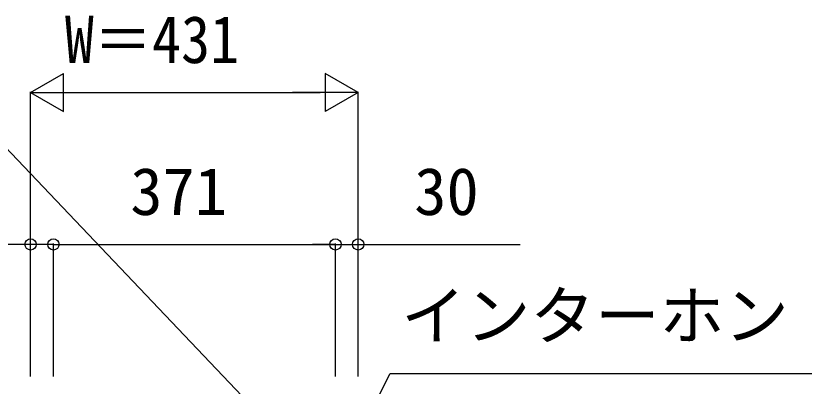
# Model space of a CAD drawing. Units: millimetres, scale not verified. Extents: x -4375 to 4375, y -6499 to 6472.
# Drawn here: x -1585 to -548, y 2689 to 3177 of the extents above; entities that cross this region are included whole.
import ezdxf
from ezdxf.enums import TextEntityAlignment as Align

# ---------------------------------------------------------------- set-up
doc = ezdxf.new("R2010")
doc.units = ezdxf.units.MM
doc.header["$LTSCALE"] = 30
doc.layers.add('0-3_YKK_D', color=6, linetype='Continuous')
doc.styles.add('ＭＳ ゴシック', font='')
doc.styles.get('ＭＳ ゴシック').set_extended_font_data('MS Gothic')

msp = doc.modelspace()

# ---------------------------------------------------------------- linework, layer by layer
at = {"layer": '0-3_YKK_D'}
for p, q in [((-1565.5, 3075.8), (-1522.2, 3100.8)), ((-1522.2, 3050.8), (-1522.2, 3100.8)), ((-1134.5, 3075.8), (-1177.8, 3100.8)), ((-1177.8, 3100.8), (-1177.8, 3050.8)), ((-1565.5, 2701.8), (-1565.5, 3076.8)), ((-1565.5, 3075.8), (-1522.2, 3050.8)), ((-1565.5, 3075.8), (-1478.9, 3075.8)), ((-1515.5, 3075.8), (-1184.5, 3075.8)), ((-1134.5, 3075.8), (-1221.1, 3075.8)), ((-1134.5, 3075.8), (-1177.8, 3050.8)), ((-1134.5, 2701.8), (-1134.5, 3076.8)), ((-1565.5, 2875.8), (-1778.51, 2875.8)), ((-1565.5, 2701.8), (-1565.5, 2876.8)), ((-1535.5, 2875.8), (-1565.5, 2875.8)), ((-1535.5, 2701.8), (-1535.5, 2876.8)), ((-1535.5, 2701.8), (-1535.5, 2876.8)), ((-1535.5, 2875.8), (-1505.5, 2875.8)), ((-1535.5, 2875.8), (-1164.5, 2875.8)), ((-1164.5, 2875.8), (-1194.5, 2875.8)), ((-1164.5, 2701.8), (-1164.5, 2876.8)), ((-1164.5, 2701.8), (-1164.5, 2876.8)), ((-1164.5, 2875.8), (-1134.5, 2875.8)), ((-1134.5, 2701.8), (-1134.5, 2876.8)), ((-1134.5, 2875.8), (-921.49, 2875.8))]:
    msp.add_line(p, q, dxfattribs=at)
for points in [[(-1287.36, 2675.8), (-1667.36, 3075.8), (-2186.36, 3075.8)], [(-1197.01, 2498.35), (-1092.34, 2705.8), (-420.55, 2705.8)]]:
    msp.add_lwpolyline(points, dxfattribs=at)
for centre in [(-1565.5, 2875.8), (-1535.5, 2875.8), (-1535.5, 2875.8), (-1164.5, 2875.8), (-1164.5, 2875.8), (-1134.5, 2875.8)]:
    msp.add_circle(centre, 7.5, dxfattribs=at)

# ---------------------------------------------------------------- texts
at = {"layer": '0-3_YKK_D', "style": 'ＭＳ ゴシック', "width": 0.9}
msp.add_text('W＝431', height=62.32, dxfattribs=at).set_placement((-1520.39, 3095.8), align=Align.BOTTOM_LEFT)
at = {"layer": '0-3_YKK_D', "style": 'ＭＳ ゴシック'}
for s, p in [('371', (-1434.28, 2895.8)), ('30', (-1060.78, 2895.8)), ('インターホン', (-1078.17, 2732.14))]:
    msp.add_text(s, height=62.32, dxfattribs=at).set_placement(p, align=Align.BOTTOM_LEFT)

doc.saveas('drawing.dxf')
